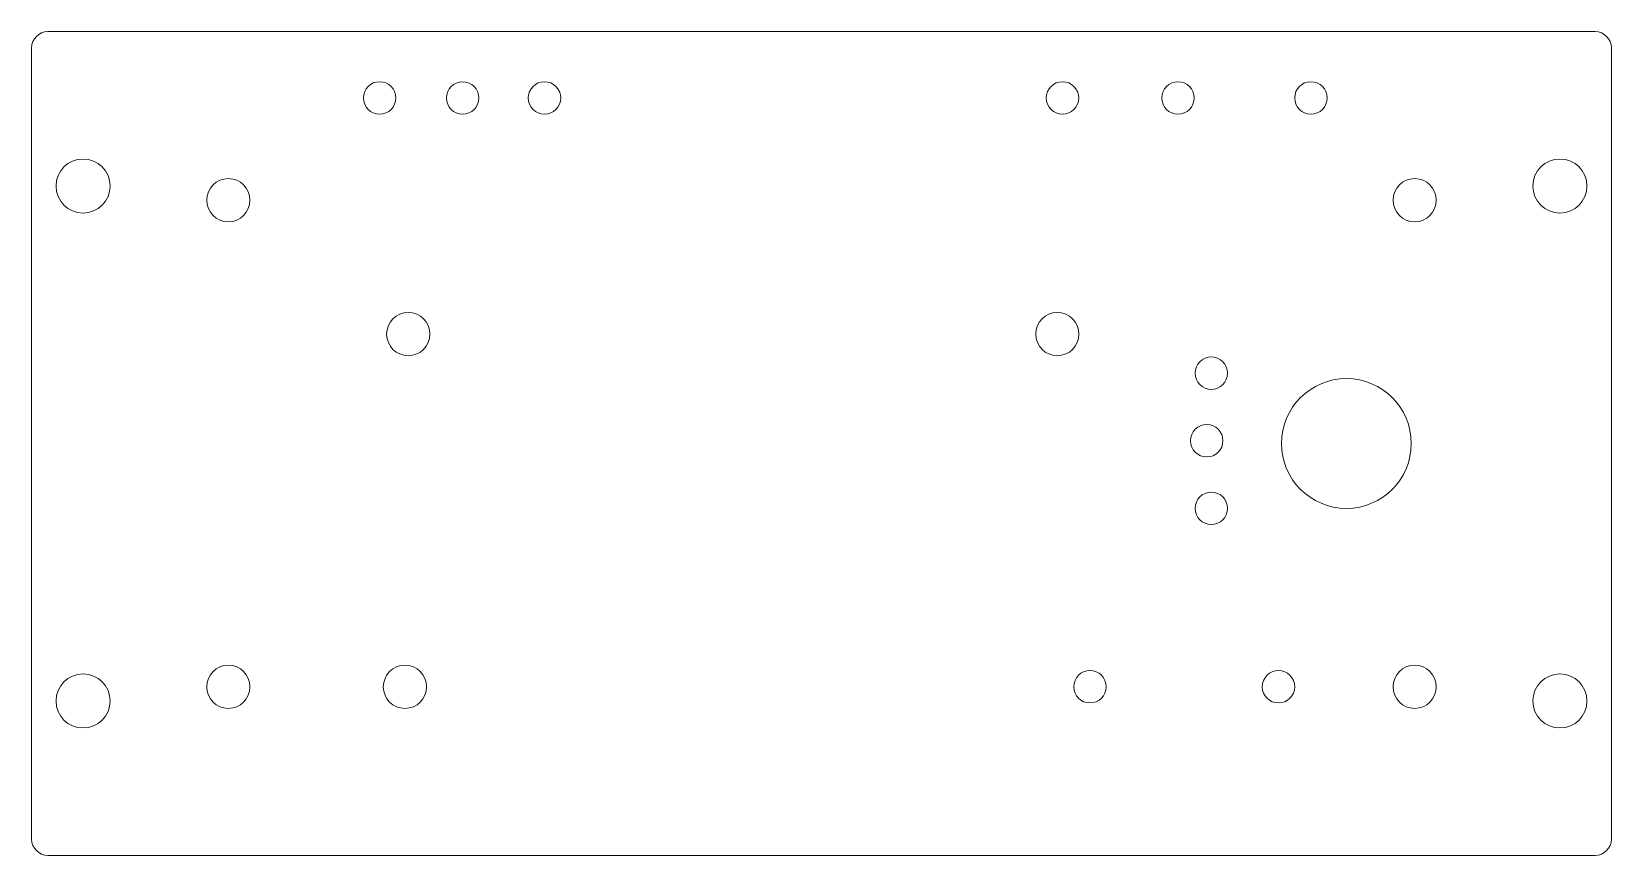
# Model space of a CAD drawing. Header units: millimetres. Extents: x -90 to 86, y -125 to 121.
# Drawn here: x -60.3 to 85.7, y -125.2 to -49 of the extents above; entities that cross this region are included whole.
import ezdxf

# ---------------------------------------------------------------- set-up
doc = ezdxf.new("R2010")
doc.units = ezdxf.units.MM
doc.header["$MEASUREMENT"] = 0
doc.layers.add('LED', color=7, linetype='Continuous')

msp = doc.modelspace()

# ---------------------------------------------------------------- linework, layer by layer
at = {"layer": 'LED', "color": 250, "lineweight": 9}
for centre, major_axis, ratio in [((-28.1351, -55.1525), (0, 1.5), 1), ((-20.4635, -55.155), (0, 1.5), 1), ((-12.8951, -55.1525), (0, 1.5), 1), ((34.9947, -55.1525), (0, 1.5), 1), ((45.6707, -55.1525), (0, 1.5), 1), ((57.9606, -55.1525), (0, 1.5), 1), ((-55.5489, -63.3019), (0, 2.5), 1), ((80.9761, -63.3019), (0, 2.5), 1), ((-42.1237, -64.6144), (0, 2), 1), ((67.5509, -64.6144), (0, 2), 1), ((-25.487, -76.9928), (0, 2), 1), ((34.513, -76.9928), (0, 2), 1), ((48.7515, -80.6091), (0, 1.5), 1), ((61.2398, -87.1145), (0, 6.0001), 0.99998333), ((48.3282, -86.8617), (0, 1.5), 1), ((48.7515, -93.1144), (0, 1.5), 1), ((-42.1237, -109.6144), (0, 2), 1), ((-25.7968, -109.6144), (0, 2), 1), ((67.5509, -109.6144), (0, 2), 1), ((-55.5489, -110.9269), (0, 2.5), 1), ((37.5332, -109.6144), (0, 1.5), 1), ((54.9607, -109.6144), (0, 1.5), 1), ((80.9761, -110.9269), (0, 2.5), 1)]:
    msp.add_ellipse(centre, major_axis=major_axis, ratio=ratio, dxfattribs=at)
msp.add_open_spline([(-58.8114, -49.0144), (-58.8114, -49.0144), (84.2386, -49.0144), (84.2386, -49.0144), (84.2386, -49.0144), (85.0636, -49.0144), (85.7386, -49.6894), (85.7386, -50.5144), (85.7386, -50.5144), (85.7386, -50.5144), (85.7386, -123.7144), (85.7386, -123.7144), (85.7386, -123.7144), (85.7386, -124.5394), (85.0636, -125.2144), (84.2386, -125.2144), (84.2386, -125.2144), (84.2386, -125.2144), (-58.8114, -125.2144), (-58.8114, -125.2144), (-58.8114, -125.2144), (-59.6364, -125.2144), (-60.3114, -124.5394), (-60.3114, -123.7144), (-60.3114, -123.7144), (-60.3114, -123.7144), (-60.3114, -50.5144), (-60.3114, -50.5144), (-60.3114, -50.5144), (-60.3114, -49.6894), (-59.6364, -49.0144), (-58.8114, -49.0144)], degree=3, knots=[0, 0, 0, 0, 0.11111111, 0.11111111, 0.11111111, 0.11111111, 0.22222222, 0.22222222, 0.22222222, 0.22222222, 0.33333333, 0.33333333, 0.33333333, 0.33333333, 0.44444444, 0.44444444, 0.44444444, 0.44444444, 0.55555556, 0.55555556, 0.55555556, 0.55555556, 0.66666667, 0.66666667, 0.66666667, 0.66666667, 0.77777778, 0.77777778, 0.77777778, 0.77777778, 1, 1, 1, 1], dxfattribs=at)

doc.saveas('drawing.dxf')
